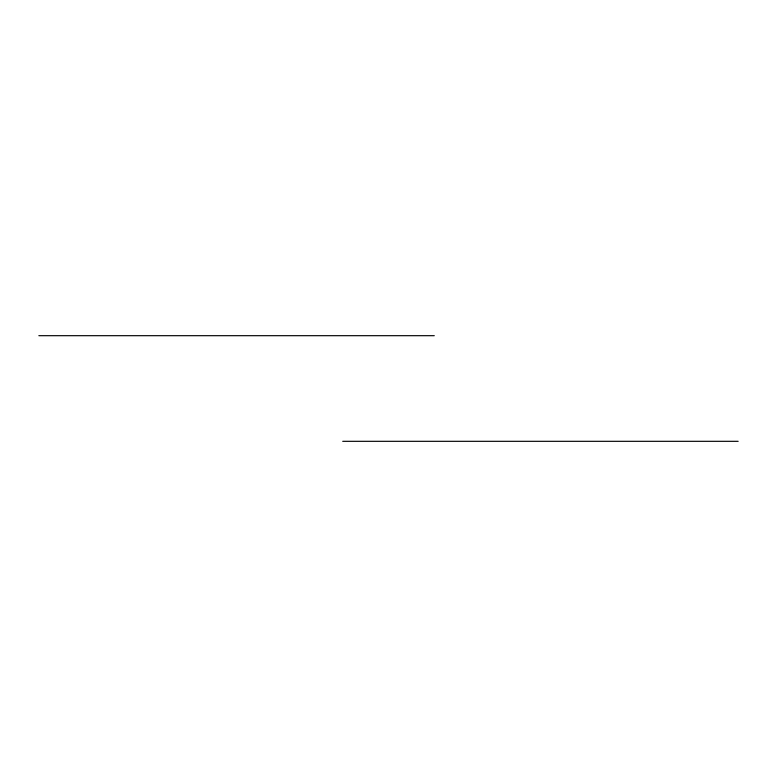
<?xml version="1.0" encoding="UTF-8"?>
<svg xmlns="http://www.w3.org/2000/svg" width="777" height="777" viewBox="0 0 777 777"><rect width="100%" height="100%" fill="white"/><g stroke="black" fill="none" stroke-linecap="round" stroke-linejoin="round"><path stroke-width="1.17" d="M38.85 335.683L434.275 335.683M342.725 441.317L738.15 441.317"/></g></svg>
